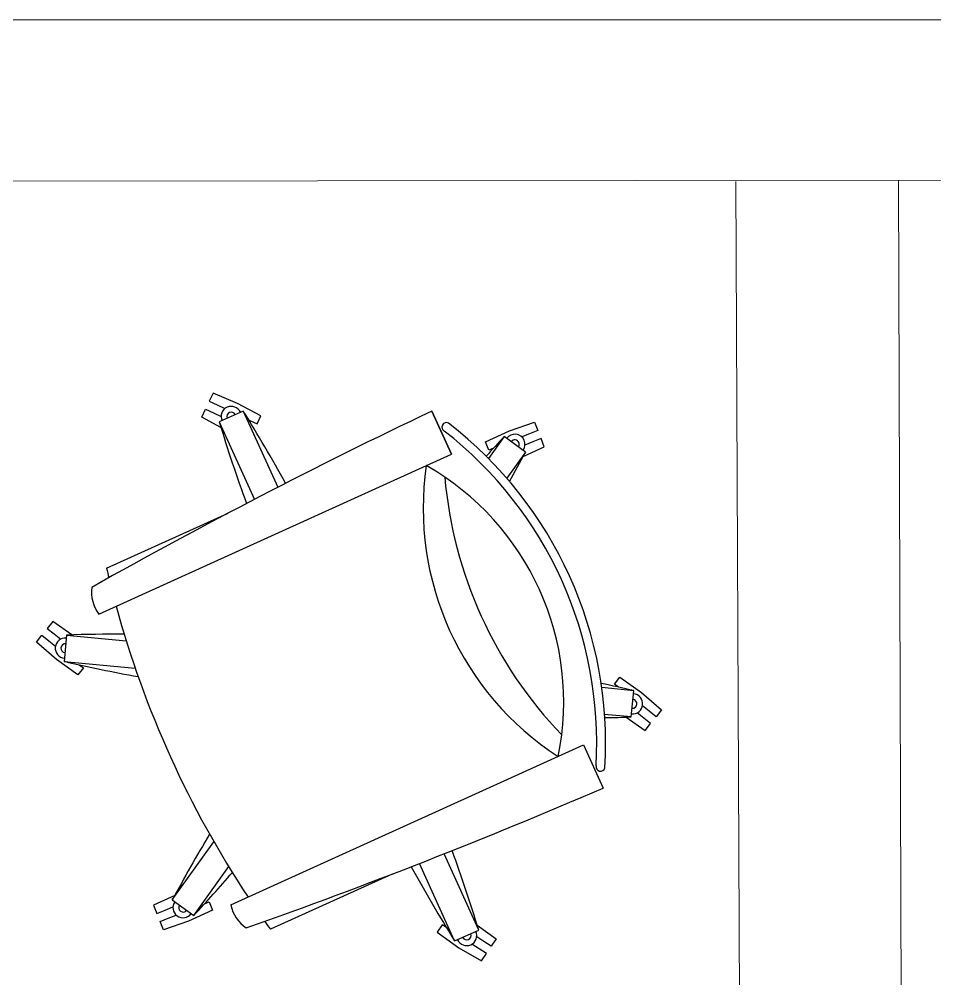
# Model space of a CAD drawing. Header units: inches. Extents: x 164.3 to 247.9, y 15.6 to 56.7.
# Drawn here: x 211.933 to 212.789, y 51.63 to 52.528 of the extents above; entities that cross this region are included whole.
import ezdxf

# ---------------------------------------------------------------- set-up
doc = ezdxf.new("R2010")
doc.units = ezdxf.units.IN
doc.header["$MEASUREMENT"] = 0
doc.layers.get('0').update_dxf_attribs({"lineweight": 0})
doc.layers.add('WALL 1 100', color=250, linetype='Continuous', lineweight=9)
doc.layers.add('провода', color=1, linetype='Continuous', lineweight=5)

msp = doc.modelspace()

# ---------------------------------------------------------------- linework, layer by layer
at = {"color": 7, "linetype": 'ByBlock', "lineweight": -2}
for p, q in [((212.11413, 52.17815), (212.11059, 52.17071)), ((212.11059, 52.17071), (212.11803, 52.16716)), ((212.13698, 52.16862), (212.11413, 52.17815)), ((212.1035, 52.15583), (212.10704, 52.16327)), ((212.10704, 52.16327), (212.11448, 52.15973)), ((212.11803, 52.16716), (212.12521, 52.16374)), ((212.14238, 52.16146), (212.11987, 52.15125)), ((212.15876, 52.15687), (212.13698, 52.16862)), ((212.14238, 52.16146), (212.17472, 52.09016)), ((212.3371, 52.12113), (212.3188, 52.16148)), ((212.3188, 52.16148), (212.3371, 52.12113)), ((212.12143, 52.14616), (212.1035, 52.15583)), ((212.11448, 52.15973), (212.12166, 52.1563)), ((212.14754, 52.15309), (212.14778, 52.15298)), ((212.14778, 52.15298), (212.15521, 52.14943)), ((212.15521, 52.14943), (212.15876, 52.15687)), ((212.11987, 52.15125), (212.15273, 52.0788)), ((212.3913, 52.14295), (212.41471, 52.15098)), ((212.41777, 52.14333), (212.41011, 52.14027)), ((212.41471, 52.15098), (212.41777, 52.14333)), ((212.3688, 52.13264), (212.3913, 52.14295)), ((212.38629, 52.13753), (212.37166, 52.1171)), ((212.40639, 52.12314), (212.38629, 52.13753)), ((212.41011, 52.14027), (212.40273, 52.13732)), ((212.42082, 52.13568), (212.41317, 52.13262)), ((212.42388, 52.12803), (212.42082, 52.13568)), ((212.37186, 52.12499), (212.3688, 52.13264)), ((212.37635, 52.12678), (212.37186, 52.12499)), ((212.40416, 52.11899), (212.42388, 52.12803)), ((212.41317, 52.13262), (212.40579, 52.12967)), ((212.00732, 51.97156), (212.3371, 52.12113)), ((212.40639, 52.12314), (212.38882, 52.0986)), ((212.01455, 52.01443), (212.12837, 52.06606)), ((211.96422, 51.96469), (211.95912, 51.95822)), ((211.98191, 51.95213), (211.96422, 51.96469)), ((211.95912, 51.95822), (211.96559, 51.95312)), ((211.94892, 51.94527), (211.95402, 51.95174)), ((211.95402, 51.95174), (211.96049, 51.94664)), ((211.96049, 51.94664), (211.96674, 51.94172)), ((211.96559, 51.95312), (211.97184, 51.9482)), ((211.9772, 51.95199), (211.97478, 51.92738)), ((211.9772, 51.95199), (212.03296, 51.94651)), ((211.96758, 51.92901), (211.94892, 51.94527)), ((211.98776, 51.91468), (211.96758, 51.92901)), ((211.97478, 51.92738), (212.04136, 51.92085)), ((211.99286, 51.92115), (211.98776, 51.91468)), ((211.98906, 51.92415), (211.99286, 51.92115)), ((212.48954, 51.90617), (212.49464, 51.91265)), ((212.49464, 51.91265), (212.51482, 51.89832)), ((212.50762, 51.89994), (212.47758, 51.90289)), ((212.49334, 51.90318), (212.48954, 51.90617)), ((212.5052, 51.87534), (212.50762, 51.89994)), ((212.51482, 51.89832), (212.53348, 51.88206)), ((212.52191, 51.88068), (212.51566, 51.88561)), ((212.5052, 51.87534), (212.4802, 51.8778)), ((212.50049, 51.8752), (212.51818, 51.86264)), ((212.51681, 51.87421), (212.51056, 51.87913)), ((212.52328, 51.86911), (212.51681, 51.87421)), ((212.52838, 51.87559), (212.52191, 51.88068)), ((212.53348, 51.88206), (212.52838, 51.87559)), ((212.51818, 51.86264), (212.52328, 51.86911)), ((212.13068, 51.69957), (212.46046, 51.84914)), ((212.46046, 51.84914), (212.47876, 51.80879)), ((212.07601, 51.70419), (212.11496, 51.75859)), ((212.36253, 51.67608), (212.33019, 51.74737)), ((212.09611, 51.6898), (212.12873, 51.73536)), ((212.34001, 51.66587), (212.30716, 51.73832)), ((212.28152, 51.72839), (212.1677, 51.67676)), ((212.07824, 51.70834), (212.05852, 51.6993)), ((212.07601, 51.70419), (212.09611, 51.6898)), ((212.05852, 51.6993), (212.06158, 51.69165)), ((212.06158, 51.69165), (212.06923, 51.69471)), ((212.06923, 51.69471), (212.07661, 51.69766)), ((212.1136, 51.69469), (212.0911, 51.68438)), ((212.10605, 51.70054), (212.11054, 51.70234)), ((212.11054, 51.70234), (212.1136, 51.69469)), ((212.06463, 51.684), (212.07229, 51.68706)), ((212.07229, 51.68706), (212.07967, 51.69001)), ((212.06769, 51.67635), (212.06463, 51.684)), ((212.0911, 51.68438), (212.06769, 51.67635)), ((212.32829, 51.68098), (212.32381, 51.67407)), ((212.33235, 51.67834), (212.32829, 51.68098)), ((212.36115, 51.68059), (212.37873, 51.66788)), ((212.32381, 51.67407), (212.34387, 51.65958)), ((212.34001, 51.66587), (212.36253, 51.67608)), ((212.36734, 51.66546), (212.36066, 51.66979)), ((212.37873, 51.66788), (212.37425, 51.66097)), ((212.34387, 51.65958), (212.36528, 51.64715)), ((212.36285, 51.65855), (212.35618, 51.66288)), ((212.37425, 51.66097), (212.36734, 51.66546)), ((212.36976, 51.65406), (212.36285, 51.65855)), ((212.36528, 51.64715), (212.36976, 51.65406))]:
    msp.add_line(p, q, dxfattribs=at)
for centre, radius, start, end in [((214.61013, 47.35076), 5.32853, 115.46824, 119.32237), ((212.13113, 52.15635), 0.00947, 24.39646, 204.39646), ((210.88872, 51.38281), 1.47579, 28.80345, 31.84424), ((212.13113, 52.15635), 0.00412, 24.39646, 204.39646), ((213.53157, 52.58146), 1.47579, 196.94868, 200.07141), ((212.33234, 52.14644), 0.00418, 63.08554, 241.46935), ((212.10334, 51.85114), 0.3778, 356.46509, 52.32782), ((212.10334, 51.85114), 0.36956, 356.68926, 52.10366), ((213.46471, 51.13007), 1.47579, 136.94868, 137.91183), ((212.39634, 52.13033), 0.00947, 324.39646, 144.39646), ((212.39634, 52.13033), 0.00412, 324.39646, 144.39646), ((211.10523, 52.81952), 1.47579, 330.62833, 331.84424), ((212.58764, 52.07079), 0.27703, 171.77865, 237.01427), ((212.18802, 51.88954), 0.254, 348.38764, 60.40528), ((212.7285, 52.13468), 0.39927, 185.03534, 223.75758), ((212.93042, 52.22626), 0.94005, 193.0224, 193.57914), ((212.0356, 51.99253), 0.03521, 173.39203, 216.55819), ((212.93042, 52.22626), 0.94005, 195.25622, 213.53669), ((211.97599, 51.93969), 0.00947, 84.39646, 264.39646), ((212.02469, 50.47696), 1.47579, 89.75339, 91.84424), ((211.97599, 51.93969), 0.00412, 84.39646, 264.39646), ((212.30805, 53.36505), 1.47579, 256.94868, 259.69611), ((212.17435, 50.46228), 1.47579, 76.94868, 78.16459), ((212.50641, 51.88764), 0.00947, 264.39646, 84.39646), ((212.50641, 51.88764), 0.00412, 264.39646, 84.39646), ((212.45771, 53.35037), 1.47579, 270.88109, 271.84424), ((212.47637, 51.82888), 0.00418, 167.32357, 345.70738), ((210.36898, 56.70185), 5.32853, 289.47055, 293.32468), ((213.37717, 51.00781), 1.47579, 149.0968, 151.84424), ((210.95083, 51.24586), 1.47579, 16.94868, 19.98947), ((213.59368, 52.44452), 1.47579, 208.72151, 211.84424), ((211.01769, 52.69725), 1.47579, 316.94868, 319.03953), ((212.08606, 51.697), 0.00947, 144.39646, 324.39646), ((212.08606, 51.697), 0.00412, 144.39646, 324.39646), ((212.16509, 51.70703), 0.03521, 192.23473, 235.40089), ((212.93042, 52.22626), 0.94005, 215.21378, 215.77052), ((212.35127, 51.67098), 0.00947, 204.39646, 24.39646), ((212.35127, 51.67098), 0.00412, 204.39646, 24.39646)]:
    msp.add_arc(centre, radius, start, end, dxfattribs=at)
at = {"layer": 'WALL 1 100', "color": 0}
for p, q in [((212.75991, 50.8594), (212.75501, 52.37686)), ((212.60991, 50.8594), (212.60291, 52.37628))]:
    msp.add_line(p, q, dxfattribs=at)
msp.add_lwpolyline([(209.44351, 52.37359), (222.90189, 52.38857)], dxfattribs=at)
at = {"layer": 'провода', "color": 1}
msp.add_line((209.35528, 52.52794), (221.76399, 52.52551), dxfattribs=at)

doc.saveas('drawing.dxf')
